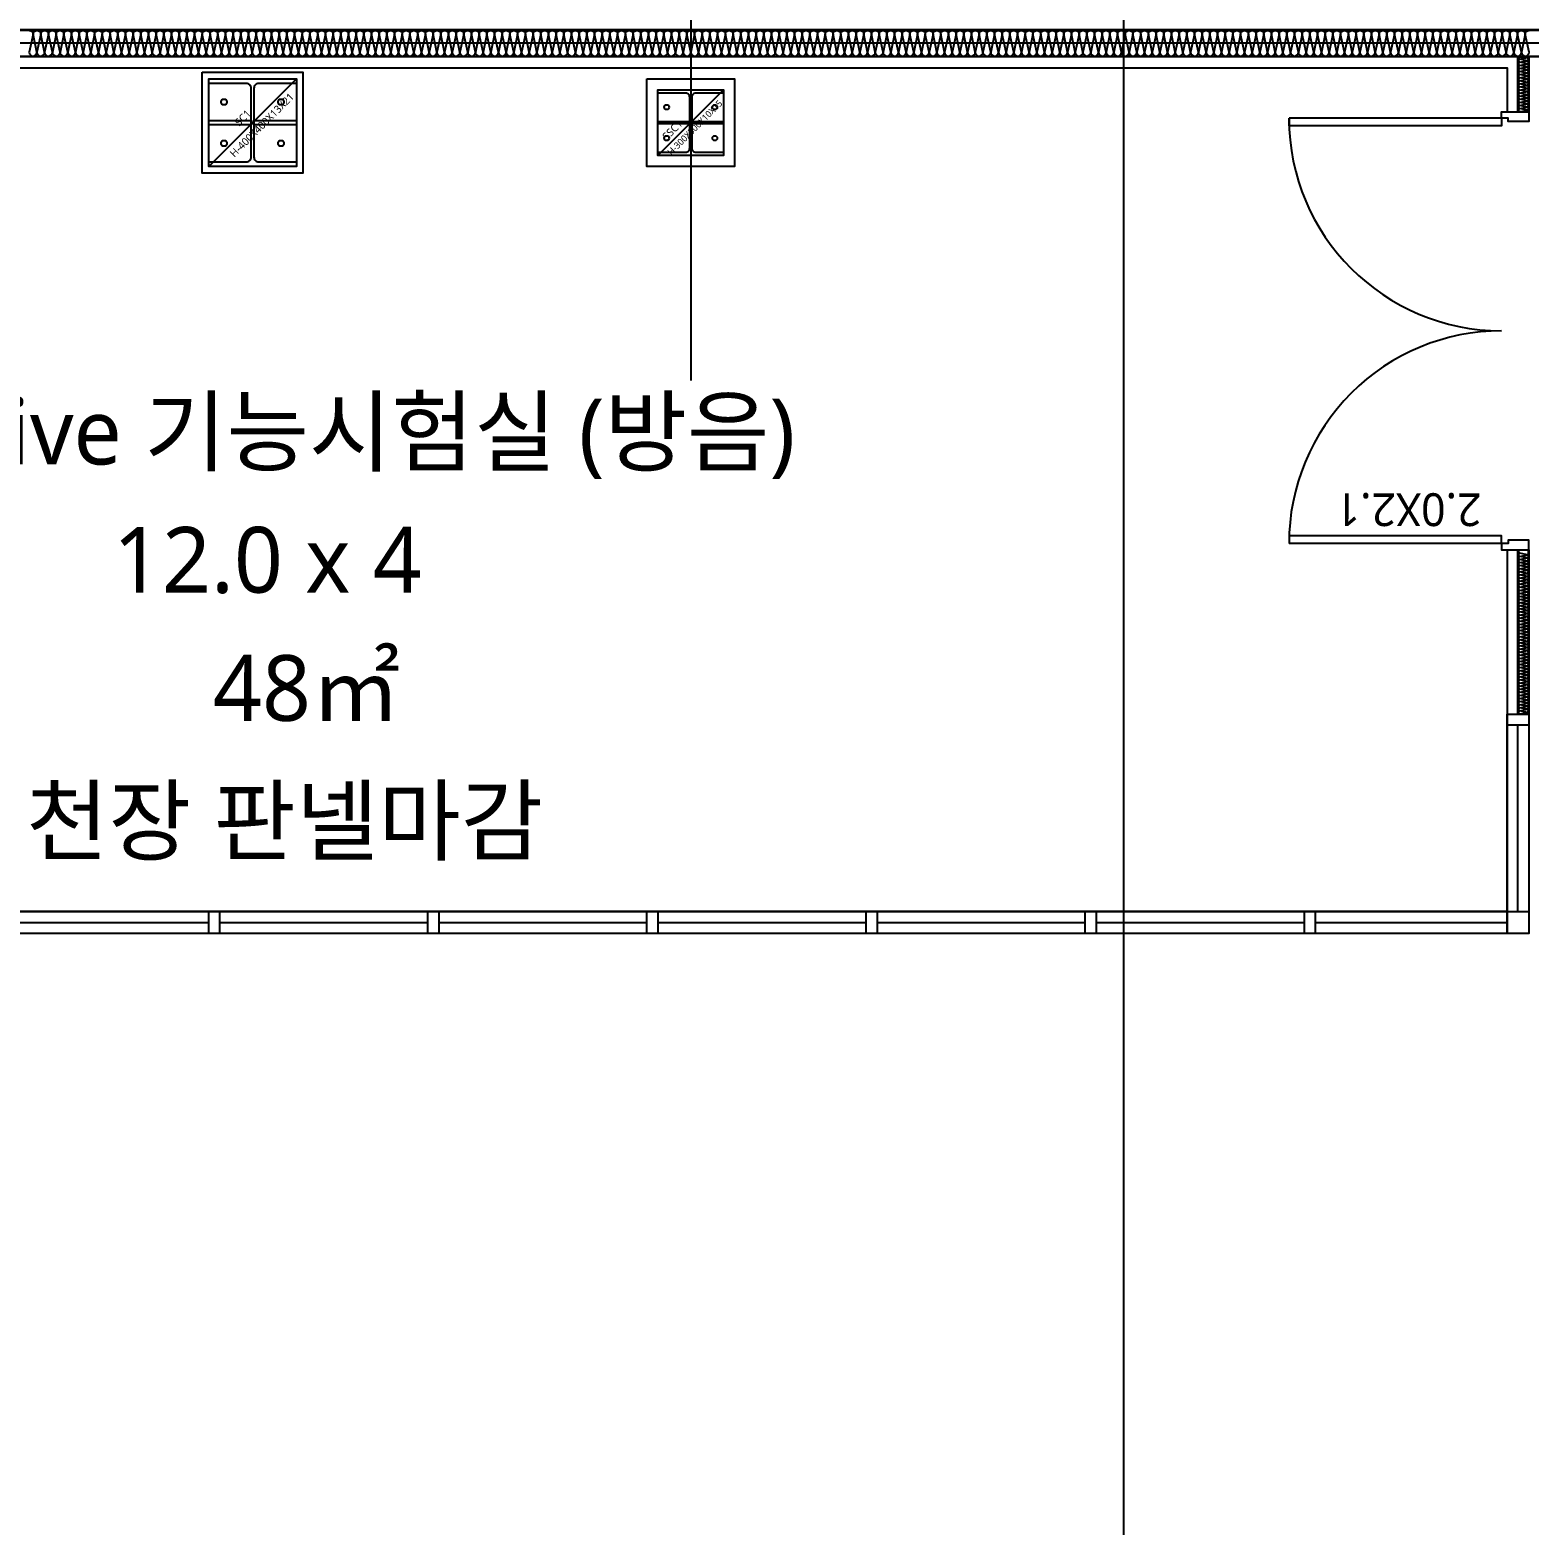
# Model space of a CAD drawing. Header units: millimetres. Extents: x 9 to 147, y 4 to 115.
# Drawn here: x 90.48 to 97.33, y 49.5 to 56.32 of the extents above; entities that cross this region are included whole.
import ezdxf
from ezdxf.enums import TextEntityAlignment as Align

# ---------------------------------------------------------------- set-up
doc = ezdxf.new("R2010")
doc.units = ezdxf.units.MM
doc.header["$LTSCALE"] = 200
doc.linetypes.add('HIDDEN2', pattern=[4.7625, 3.175, -1.5875])
doc.linetypes.add('XR-PLAN$0$CEN-GAUN', pattern=[32.2, 30, -1, 0.2, -1])
doc.layers.get('DEFPOINTS').update_dxf_attribs({"color": 137})
for name, color, linetype in [('-C-지하층', 2, 'HIDDEN2'), ('XR-PLAN$0$01석고보드', 252, 'Continuous'), ('XR-PLAN$0$09GIRDER', 252, 'Continuous'), ('XR-PLAN$0$A-wall-유리파티션', 252, 'Continuous'), ('XR-PLAN$0$CEN', 252, 'XR-PLAN$0$CEN-GAUN'), ('XR-PLAN$0$DOOR', 252, 'Continuous'), ('XR-PLAN$0$DOOR-OPEN', 252, 'Continuous'), ('XR-PLAN$0$ELE-4', 252, 'Continuous'), ('XR-PLAN$0$ELE-6', 252, 'Continuous'), ('XR-PLAN$0$HAT-INS', 252, 'Continuous'), ('XR-PLAN$0$Panel', 252, 'Continuous'), ('XR-PLAN$0$STEEL BASE', 252, 'Continuous'), ('XR-PLAN$0$WALL-GLASS', 252, 'Continuous')]:
    doc.layers.add(name, color=color, linetype=linetype)
doc.layers.add('XR-PLAN$0$TXT-1', color=137, linetype='Continuous', plot=False)
doc.styles.add('XR-PLAN$0$스타일1', font='MALGUN_0.TTF')

# ---------------------------------------------------------------- blocks, each defined once
blk = doc.blocks.new('*U110')
at = {"layer": 'XR-PLAN$0$HAT-INS'}
for points in [[(-13947.9, 0, -0.414214), (-13962.9, 15), (-13947.9, 85, 1), (-13977.9, 85), (-13962.9, 15, -0.414214), (-13977.9, 0, 0.414214)], [(-13917.9, 0, -0.414214), (-13932.9, 15), (-13917.9, 85, 1), (-13947.9, 85), (-13932.9, 15, -0.414214), (-13947.9, 0, 0.414214)], [(-13887.9, 0, -0.414214), (-13902.9, 15), (-13887.9, 85, 1), (-13917.9, 85), (-13902.9, 15, -0.414214), (-13917.9, 0, 0.414214)], [(-13857.9, 0, -0.414214), (-13872.9, 15), (-13857.9, 85, 1), (-13887.9, 85), (-13872.9, 15, -0.414214), (-13887.9, 0, 0.414214)], [(-13827.9, 0, -0.414214), (-13842.9, 15), (-13827.9, 85, 1), (-13857.9, 85), (-13842.9, 15, -0.414214), (-13857.9, 0, 0.414214)], [(-13797.9, 0, -0.414214), (-13812.9, 15), (-13797.9, 85, 1), (-13827.9, 85), (-13812.9, 15, -0.414214), (-13827.9, 0, 0.414214)], [(-13767.9, 0, -0.414214), (-13782.9, 15), (-13767.9, 85, 1), (-13797.9, 85), (-13782.9, 15, -0.414214), (-13797.9, 0, 0.414214)], [(-13737.9, 0, -0.414214), (-13752.9, 15), (-13737.9, 85, 1), (-13767.9, 85), (-13752.9, 15, -0.414214), (-13767.9, 0, 0.414214)], [(-13707.9, 0, -0.414214), (-13722.9, 15), (-13707.9, 85, 1), (-13737.9, 85), (-13722.9, 15, -0.414214), (-13737.9, 0, 0.414214)], [(-13677.9, 0, -0.414214), (-13692.9, 15), (-13677.9, 85, 1), (-13707.9, 85), (-13692.9, 15, -0.414214), (-13707.9, 0, 0.414214)], [(-13647.9, 0, -0.414214), (-13662.9, 15), (-13647.9, 85, 1), (-13677.9, 85), (-13662.9, 15, -0.414214), (-13677.9, 0, 0.414214)], [(-13617.9, 0, -0.414214), (-13632.9, 15), (-13617.9, 85, 1), (-13647.9, 85), (-13632.9, 15, -0.414214), (-13647.9, 0, 0.414214)], [(-13587.9, 0, -0.414214), (-13602.9, 15), (-13587.9, 85, 1), (-13617.9, 85), (-13602.9, 15, -0.414214), (-13617.9, 0, 0.414214)], [(-13557.9, 0, -0.414214), (-13572.9, 15), (-13557.9, 85, 1), (-13587.9, 85), (-13572.9, 15, -0.414214), (-13587.9, 0, 0.414214)], [(-13527.9, 0, -0.414214), (-13542.9, 15), (-13527.9, 85, 1), (-13557.9, 85), (-13542.9, 15, -0.414214), (-13557.9, 0, 0.414214)], [(-13497.9, 0, -0.414214), (-13512.9, 15), (-13497.9, 85, 1), (-13527.9, 85), (-13512.9, 15, -0.414214), (-13527.9, 0, 0.414214)], [(-13467.9, 0, -0.414214), (-13482.9, 15), (-13467.9, 85, 1), (-13497.9, 85), (-13482.9, 15, -0.414214), (-13497.9, 0, 0.414214)], [(-13437.9, 0, -0.414214), (-13452.9, 15), (-13437.9, 85, 1), (-13467.9, 85), (-13452.9, 15, -0.414214), (-13467.9, 0, 0.414214)], [(-13407.9, 0, -0.414214), (-13422.9, 15), (-13407.9, 85, 1), (-13437.9, 85), (-13422.9, 15, -0.414214), (-13437.9, 0, 0.414214)], [(-13377.9, 0, -0.414214), (-13392.9, 15), (-13377.9, 85, 1), (-13407.9, 85), (-13392.9, 15, -0.414214), (-13407.9, 0, 0.414214)], [(-13347.9, 0, -0.414214), (-13362.9, 15), (-13347.9, 85, 1), (-13377.9, 85), (-13362.9, 15, -0.414214), (-13377.9, 0, 0.414214)], [(-13317.9, 0, -0.414214), (-13332.9, 15), (-13317.9, 85, 1), (-13347.9, 85), (-13332.9, 15, -0.414214), (-13347.9, 0, 0.414214)], [(-13287.9, 0, -0.414214), (-13302.9, 15), (-13287.9, 85, 1), (-13317.9, 85), (-13302.9, 15, -0.414214), (-13317.9, 0, 0.414214)], [(-13257.9, 0, -0.414214), (-13272.9, 15), (-13257.9, 85, 1), (-13287.9, 85), (-13272.9, 15, -0.414214), (-13287.9, 0, 0.414214)], [(-13227.9, 0, -0.414214), (-13242.9, 15), (-13227.9, 85, 1), (-13257.9, 85), (-13242.9, 15, -0.414214), (-13257.9, 0, 0.414214)], [(-13197.9, 0, -0.414214), (-13212.9, 15), (-13197.9, 85, 1), (-13227.9, 85), (-13212.9, 15, -0.414214), (-13227.9, 0, 0.414214)], [(-13167.9, 0, -0.414214), (-13182.9, 15), (-13167.9, 85, 1), (-13197.9, 85), (-13182.9, 15, -0.414214), (-13197.9, 0, 0.414214)], [(-13137.9, 0, -0.414214), (-13152.9, 15), (-13137.9, 85, 1), (-13167.9, 85), (-13152.9, 15, -0.414214), (-13167.9, 0, 0.414214)], [(-13107.9, 0, -0.414214), (-13122.9, 15), (-13107.9, 85, 1), (-13137.9, 85), (-13122.9, 15, -0.414214), (-13137.9, 0, 0.414214)], [(-13077.9, 0, -0.414214), (-13092.9, 15), (-13077.9, 85, 1), (-13107.9, 85), (-13092.9, 15, -0.414214), (-13107.9, 0, 0.414214)], [(-13047.9, 0, -0.414214), (-13062.9, 15), (-13047.9, 85, 1), (-13077.9, 85), (-13062.9, 15, -0.414214), (-13077.9, 0, 0.414214)], [(-13017.9, 0, -0.414214), (-13032.9, 15), (-13017.9, 85, 1), (-13047.9, 85), (-13032.9, 15, -0.414214), (-13047.9, 0, 0.414214)], [(-12987.9, 0, -0.414214), (-13002.9, 15), (-12987.9, 85, 1), (-13017.9, 85), (-13002.9, 15, -0.414214), (-13017.9, 0, 0.414214)], [(-12957.9, 0, -0.414214), (-12972.9, 15), (-12957.9, 85, 1), (-12987.9, 85), (-12972.9, 15, -0.414214), (-12987.9, 0, 0.414214)], [(-12927.9, 0, -0.414214), (-12942.9, 15), (-12927.9, 85, 1), (-12957.9, 85), (-12942.9, 15, -0.414214), (-12957.9, 0, 0.414214)], [(-12897.9, 0, -0.414214), (-12912.9, 15), (-12897.9, 85, 1), (-12927.9, 85), (-12912.9, 15, -0.414214), (-12927.9, 0, 0.414214)], [(-12867.9, 0, -0.414214), (-12882.9, 15), (-12867.9, 85, 1), (-12897.9, 85), (-12882.9, 15, -0.414214), (-12897.9, 0, 0.414214)], [(-12837.9, 0, -0.414214), (-12852.9, 15), (-12837.9, 85, 1), (-12867.9, 85), (-12852.9, 15, -0.414214), (-12867.9, 0, 0.414214)], [(-12807.9, 0, -0.414214), (-12822.9, 15), (-12807.9, 85, 1), (-12837.9, 85), (-12822.9, 15, -0.414214), (-12837.9, 0, 0.414214)], [(-12777.9, 0, -0.414214), (-12792.9, 15), (-12777.9, 85, 1), (-12807.9, 85), (-12792.9, 15, -0.414214), (-12807.9, 0, 0.414214)], [(-12747.9, 0, -0.414214), (-12762.9, 15), (-12747.9, 85, 1), (-12777.9, 85), (-12762.9, 15, -0.414214), (-12777.9, 0, 0.414214)], [(-12717.9, 0, -0.414214), (-12732.9, 15), (-12717.9, 85, 1), (-12747.9, 85), (-12732.9, 15, -0.414214), (-12747.9, 0, 0.414214)], [(-12687.9, 0, -0.414214), (-12702.9, 15), (-12687.9, 85, 1), (-12717.9, 85), (-12702.9, 15, -0.414214), (-12717.9, 0, 0.414214)], [(-12657.9, 0, -0.414214), (-12672.9, 15), (-12657.9, 85, 1), (-12687.9, 85), (-12672.9, 15, -0.414214), (-12687.9, 0, 0.414214)], [(-12627.9, 0, -0.414214), (-12642.9, 15), (-12627.9, 85, 1), (-12657.9, 85), (-12642.9, 15, -0.414214), (-12657.9, 0, 0.414214)], [(-12597.9, 0, -0.414214), (-12612.9, 15), (-12597.9, 85, 1), (-12627.9, 85), (-12612.9, 15, -0.414214), (-12627.9, 0, 0.414214)], [(-12567.9, 0, -0.414214), (-12582.9, 15), (-12567.9, 85, 1), (-12597.9, 85), (-12582.9, 15, -0.414214), (-12597.9, 0, 0.414214)], [(-12537.9, 0, -0.414214), (-12552.9, 15), (-12537.9, 85, 1), (-12567.9, 85), (-12552.9, 15, -0.414214), (-12567.9, 0, 0.414214)], [(-12507.9, 0, -0.414214), (-12522.9, 15), (-12507.9, 85, 1), (-12537.9, 85), (-12522.9, 15, -0.414214), (-12537.9, 0, 0.414214)], [(-12477.9, 0, -0.414214), (-12492.9, 15), (-12477.9, 85, 1), (-12507.9, 85), (-12492.9, 15, -0.414214), (-12507.9, 0, 0.414214)], [(-12447.9, 0, -0.414214), (-12462.9, 15), (-12447.9, 85, 1), (-12477.9, 85), (-12462.9, 15, -0.414214), (-12477.9, 0, 0.414214)], [(-12417.9, 0, -0.414214), (-12432.9, 15), (-12417.9, 85, 1), (-12447.9, 85), (-12432.9, 15, -0.414214), (-12447.9, 0, 0.414214)], [(-12387.9, 0, -0.414214), (-12402.9, 15), (-12387.9, 85, 1), (-12417.9, 85), (-12402.9, 15, -0.414214), (-12417.9, 0, 0.414214)], [(-12357.9, 0, -0.414214), (-12372.9, 15), (-12357.9, 85, 1), (-12387.9, 85), (-12372.9, 15, -0.414214), (-12387.9, 0, 0.414214)], [(-12327.9, 0, -0.414214), (-12342.9, 15), (-12327.9, 85, 1), (-12357.9, 85), (-12342.9, 15, -0.414214), (-12357.9, 0, 0.414214)], [(-12297.9, 0, -0.414214), (-12312.9, 15), (-12297.9, 85, 1), (-12327.9, 85), (-12312.9, 15, -0.414214), (-12327.9, 0, 0.414214)], [(-12267.9, 0, -0.414214), (-12282.9, 15), (-12267.9, 85, 1), (-12297.9, 85), (-12282.9, 15, -0.414214), (-12297.9, 0, 0.414214)], [(-12237.9, 0, -0.414214), (-12252.9, 15), (-12237.9, 85, 1), (-12267.9, 85), (-12252.9, 15, -0.414214), (-12267.9, 0, 0.414214)], [(-12207.9, 0, -0.414214), (-12222.9, 15), (-12207.9, 85, 1), (-12237.9, 85), (-12222.9, 15, -0.414214), (-12237.9, 0, 0.414214)], [(-12177.9, 0, -0.414214), (-12192.9, 15), (-12177.9, 85, 1), (-12207.9, 85), (-12192.9, 15, -0.414214), (-12207.9, 0, 0.414214)], [(-12147.9, 0, -0.414214), (-12162.9, 15), (-12147.9, 85, 1), (-12177.9, 85), (-12162.9, 15, -0.414214), (-12177.9, 0, 0.414214)], [(-12117.9, 0, -0.414214), (-12132.9, 15), (-12117.9, 85, 1), (-12147.9, 85), (-12132.9, 15, -0.414214), (-12147.9, 0, 0.414214)], [(-12087.9, 0, -0.414214), (-12102.9, 15), (-12087.9, 85, 1), (-12117.9, 85), (-12102.9, 15, -0.414214), (-12117.9, 0, 0.414214)], [(-12057.9, 0, -0.414214), (-12072.9, 15), (-12057.9, 85, 1), (-12087.9, 85), (-12072.9, 15, -0.414214), (-12087.9, 0, 0.414214)], [(-12027.9, 0, -0.414214), (-12042.9, 15), (-12027.9, 85, 1), (-12057.9, 85), (-12042.9, 15, -0.414214), (-12057.9, 0, 0.414214)], [(-11997.9, 0, -0.414214), (-12012.9, 15), (-11997.9, 85, 1), (-12027.9, 85), (-12012.9, 15, -0.414214), (-12027.9, 0, 0.414214)], [(-11967.9, 0, -0.414214), (-11982.9, 15), (-11967.9, 85, 1), (-11997.9, 85), (-11982.9, 15, -0.414214), (-11997.9, 0, 0.414214)], [(-11937.9, 0, -0.414214), (-11952.9, 15), (-11937.9, 85, 1), (-11967.9, 85), (-11952.9, 15, -0.414214), (-11967.9, 0, 0.414214)], [(-11907.9, 0, -0.414214), (-11922.9, 15), (-11907.9, 85, 1), (-11937.9, 85), (-11922.9, 15, -0.414214), (-11937.9, 0, 0.414214)], [(-11877.9, 0, -0.414214), (-11892.9, 15), (-11877.9, 85, 1), (-11907.9, 85), (-11892.9, 15, -0.414214), (-11907.9, 0, 0.414214)], [(-11847.9, 0, -0.414214), (-11862.9, 15), (-11847.9, 85, 1), (-11877.9, 85), (-11862.9, 15, -0.414214), (-11877.9, 0, 0.414214)], [(-11817.9, 0, -0.414214), (-11832.9, 15), (-11817.9, 85, 1), (-11847.9, 85), (-11832.9, 15, -0.414214), (-11847.9, 0, 0.414214)], [(-11787.9, 0, -0.414214), (-11802.9, 15), (-11787.9, 85, 1), (-11817.9, 85), (-11802.9, 15, -0.414214), (-11817.9, 0, 0.414214)], [(-11757.9, 0, -0.414214), (-11772.9, 15), (-11757.9, 85, 1), (-11787.9, 85), (-11772.9, 15, -0.414214), (-11787.9, 0, 0.414214)], [(-11727.9, 0, -0.414214), (-11742.9, 15), (-11727.9, 85, 1), (-11757.9, 85), (-11742.9, 15, -0.414214), (-11757.9, 0, 0.414214)], [(-11697.9, 0, -0.414214), (-11712.9, 15), (-11697.9, 85, 1), (-11727.9, 85), (-11712.9, 15, -0.414214), (-11727.9, 0, 0.414214)], [(-11667.9, 0, -0.414214), (-11682.9, 15), (-11667.9, 85, 1), (-11697.9, 85), (-11682.9, 15, -0.414214), (-11697.9, 0, 0.414214)], [(-11637.9, 0, -0.414214), (-11652.9, 15), (-11637.9, 85, 1), (-11667.9, 85), (-11652.9, 15, -0.414214), (-11667.9, 0, 0.414214)], [(-11607.9, 0, -0.414214), (-11622.9, 15), (-11607.9, 85, 1), (-11637.9, 85), (-11622.9, 15, -0.414214), (-11637.9, 0, 0.414214)], [(-11577.9, 0, -0.414214), (-11592.9, 15), (-11577.9, 85, 1), (-11607.9, 85), (-11592.9, 15, -0.414214), (-11607.9, 0, 0.414214)], [(-11547.9, 0, -0.414214), (-11562.9, 15), (-11547.9, 85, 1), (-11577.9, 85), (-11562.9, 15, -0.414214), (-11577.9, 0, 0.414214)], [(-11517.9, 0, -0.414214), (-11532.9, 15), (-11517.9, 85, 1), (-11547.9, 85), (-11532.9, 15, -0.414214), (-11547.9, 0, 0.414214)], [(-11487.9, 0, -0.414214), (-11502.9, 15), (-11487.9, 85, 1), (-11517.9, 85), (-11502.9, 15, -0.414214), (-11517.9, 0, 0.414214)], [(-11457.9, 0, -0.414214), (-11472.9, 15), (-11457.9, 85, 1), (-11487.9, 85), (-11472.9, 15, -0.414214), (-11487.9, 0, 0.414214)], [(-11427.9, 0, -0.414214), (-11442.9, 15), (-11427.9, 85, 1), (-11457.9, 85), (-11442.9, 15, -0.414214), (-11457.9, 0, 0.414214)], [(-11397.9, 0, -0.414214), (-11412.9, 15), (-11397.9, 85, 1), (-11427.9, 85), (-11412.9, 15, -0.414214), (-11427.9, 0, 0.414214)], [(-11367.9, 0, -0.414214), (-11382.9, 15), (-11367.9, 85, 1), (-11397.9, 85), (-11382.9, 15, -0.414214), (-11397.9, 0, 0.414214)], [(-11337.9, 0, -0.414214), (-11352.9, 15), (-11337.9, 85, 1), (-11367.9, 85), (-11352.9, 15, -0.414214), (-11367.9, 0, 0.414214)], [(-11307.9, 0, -0.414214), (-11322.9, 15), (-11307.9, 85, 1), (-11337.9, 85), (-11322.9, 15, -0.414214), (-11337.9, 0, 0.414214)], [(-11277.9, 0, -0.414214), (-11292.9, 15), (-11277.9, 85, 1), (-11307.9, 85), (-11292.9, 15, -0.414214), (-11307.9, 0, 0.414214)], [(-11247.9, 0, -0.414214), (-11262.9, 15), (-11247.9, 85, 1), (-11277.9, 85), (-11262.9, 15, -0.414214), (-11277.9, 0, 0.414214)], [(-11217.9, 0, -0.414214), (-11232.9, 15), (-11217.9, 85, 1), (-11247.9, 85), (-11232.9, 15, -0.414214), (-11247.9, 0, 0.414214)], [(-11187.9, 0, -0.414214), (-11202.9, 15), (-11187.9, 85, 1), (-11217.9, 85), (-11202.9, 15, -0.414214), (-11217.9, 0, 0.414214)], [(-11157.9, 0, -0.414214), (-11172.9, 15), (-11157.9, 85, 1), (-11187.9, 85), (-11172.9, 15, -0.414214), (-11187.9, 0, 0.414214)], [(-11127.9, 0, -0.414214), (-11142.9, 15), (-11127.9, 85, 1), (-11157.9, 85), (-11142.9, 15, -0.414214), (-11157.9, 0, 0.414214)], [(-11097.9, 0, -0.414214), (-11112.9, 15), (-11097.9, 85, 1), (-11127.9, 85), (-11112.9, 15, -0.414214), (-11127.9, 0, 0.414214)], [(-11067.9, 0, -0.414214), (-11082.9, 15), (-11067.9, 85, 1), (-11097.9, 85), (-11082.9, 15, -0.414214), (-11097.9, 0, 0.414214)], [(-11037.9, 0, -0.414214), (-11052.9, 15), (-11037.9, 85, 1), (-11067.9, 85), (-11052.9, 15, -0.414214), (-11067.9, 0, 0.414214)], [(-11007.9, 0, -0.414214), (-11022.9, 15), (-11007.9, 85, 1), (-11037.9, 85), (-11022.9, 15, -0.414214), (-11037.9, 0, 0.414214)], [(-10977.9, 0, -0.414214), (-10992.9, 15), (-10977.9, 85, 1), (-11007.9, 85), (-10992.9, 15, -0.414214), (-11007.9, 0, 0.414214)], [(-10947.9, 0, -0.414214), (-10962.9, 15), (-10947.9, 85, 1), (-10977.9, 85), (-10962.9, 15, -0.414214), (-10977.9, 0, 0.414214)], [(-10917.9, 0, -0.414214), (-10932.9, 15), (-10917.9, 85, 1), (-10947.9, 85), (-10932.9, 15, -0.414214), (-10947.9, 0, 0.414214)], [(-10887.9, 0, -0.414214), (-10902.9, 15), (-10887.9, 85, 1), (-10917.9, 85), (-10902.9, 15, -0.414214), (-10917.9, 0, 0.414214)], [(-10857.9, 0, -0.414214), (-10872.9, 15), (-10857.9, 85, 1), (-10887.9, 85), (-10872.9, 15, -0.414214), (-10887.9, 0, 0.414214)], [(-10827.9, 0, -0.414214), (-10842.9, 15), (-10827.9, 85, 1), (-10857.9, 85), (-10842.9, 15, -0.414214), (-10857.9, 0, 0.414214)], [(-10797.9, 0, -0.414214), (-10812.9, 15), (-10797.9, 85, 1), (-10827.9, 85), (-10812.9, 15, -0.414214), (-10827.9, 0, 0.414214)], [(-10767.9, 0, -0.414214), (-10782.9, 15), (-10767.9, 85, 1), (-10797.9, 85), (-10782.9, 15, -0.414214), (-10797.9, 0, 0.414214)], [(-10737.9, 0, -0.414214), (-10752.9, 15), (-10737.9, 85, 1), (-10767.9, 85), (-10752.9, 15, -0.414214), (-10767.9, 0, 0.414214)], [(-10707.9, 0, -0.414214), (-10722.9, 15), (-10707.9, 85, 1), (-10737.9, 85), (-10722.9, 15, -0.414214), (-10737.9, 0, 0.414214)], [(-10677.9, 0, -0.414214), (-10692.9, 15), (-10677.9, 85, 1), (-10707.9, 85), (-10692.9, 15, -0.414214), (-10707.9, 0, 0.414214)], [(-10647.9, 0, -0.414214), (-10662.9, 15), (-10647.9, 85, 1), (-10677.9, 85), (-10662.9, 15, -0.414214), (-10677.9, 0, 0.414214)], [(-10617.9, 0, -0.414214), (-10632.9, 15), (-10617.9, 85, 1), (-10647.9, 85), (-10632.9, 15, -0.414214), (-10647.9, 0, 0.414214)], [(-10587.9, 0, -0.414214), (-10602.9, 15), (-10587.9, 85, 1), (-10617.9, 85), (-10602.9, 15, -0.414214), (-10617.9, 0, 0.414214)], [(-10557.9, 0, -0.414214), (-10572.9, 15), (-10557.9, 85, 1), (-10587.9, 85), (-10572.9, 15, -0.414214), (-10587.9, 0, 0.414214)], [(-10527.9, 0, -0.414214), (-10542.9, 15), (-10527.9, 85, 1), (-10557.9, 85), (-10542.9, 15, -0.414214), (-10557.9, 0, 0.414214)], [(-10497.9, 0, -0.414214), (-10512.9, 15), (-10497.9, 85, 1), (-10527.9, 85), (-10512.9, 15, -0.414214), (-10527.9, 0, 0.414214)], [(-10467.9, 0, -0.414214), (-10482.9, 15), (-10467.9, 85, 1), (-10497.9, 85), (-10482.9, 15, -0.414214), (-10497.9, 0, 0.414214)], [(-10437.9, 0, -0.414214), (-10452.9, 15), (-10437.9, 85, 1), (-10467.9, 85), (-10452.9, 15, -0.414214), (-10467.9, 0, 0.414214)], [(-10407.9, 0, -0.414214), (-10422.9, 15), (-10407.9, 85, 1), (-10437.9, 85), (-10422.9, 15, -0.414214), (-10437.9, 0, 0.414214)], [(-10377.9, 0, -0.414214), (-10392.9, 15), (-10377.9, 85, 1), (-10407.9, 85), (-10392.9, 15, -0.414214), (-10407.9, 0, 0.414214)], [(-10347.9, 0, -0.414214), (-10362.9, 15), (-10347.9, 85, 1), (-10377.9, 85), (-10362.9, 15, -0.414214), (-10377.9, 0, 0.414214)], [(-10317.9, 0, -0.414214), (-10332.9, 15), (-10317.9, 85, 1), (-10347.9, 85), (-10332.9, 15, -0.414214), (-10347.9, 0, 0.414214)], [(-10287.9, 0, -0.414214), (-10302.9, 15), (-10287.9, 85, 1), (-10317.9, 85), (-10302.9, 15, -0.414214), (-10317.9, 0, 0.414214)], [(-10257.9, 0, -0.414214), (-10272.9, 15), (-10257.9, 85, 1), (-10287.9, 85), (-10272.9, 15, -0.414214), (-10287.9, 0, 0.414214)], [(-10227.9, 0, -0.414214), (-10242.9, 15), (-10227.9, 85, 1), (-10257.9, 85), (-10242.9, 15, -0.414214), (-10257.9, 0, 0.414214)], [(-10197.9, 0, -0.414214), (-10212.9, 15), (-10197.9, 85, 1), (-10227.9, 85), (-10212.9, 15, -0.414214), (-10227.9, 0, 0.414214)], [(-10167.9, 0, -0.414214), (-10182.9, 15), (-10167.9, 85, 1), (-10197.9, 85), (-10182.9, 15, -0.414214), (-10197.9, 0, 0.414214)], [(-10137.9, 0, -0.414214), (-10152.9, 15), (-10137.9, 85, 1), (-10167.9, 85), (-10152.9, 15, -0.414214), (-10167.9, 0, 0.414214)], [(-10107.9, 0, -0.414214), (-10122.9, 15), (-10107.9, 85, 1), (-10137.9, 85), (-10122.9, 15, -0.414214), (-10137.9, 0, 0.414214)], [(-10077.9, 0, -0.414214), (-10092.9, 15), (-10077.9, 85, 1), (-10107.9, 85), (-10092.9, 15, -0.414214), (-10107.9, 0, 0.414214)], [(-10047.9, 0, -0.414214), (-10062.9, 15), (-10047.9, 85, 1), (-10077.9, 85), (-10062.9, 15, -0.414214), (-10077.9, 0, 0.414214)], [(-10017.9, 0, -0.414214), (-10032.9, 15), (-10017.9, 85, 1), (-10047.9, 85), (-10032.9, 15, -0.414214), (-10047.9, 0, 0.414214)], [(-9987.9, 0, -0.414214), (-10002.9, 15), (-9987.9, 85, 1), (-10017.9, 85), (-10002.9, 15, -0.414214), (-10017.9, 0, 0.414214)], [(-9957.9, 0, -0.414214), (-9972.9, 15), (-9957.9, 85, 1), (-9987.9, 85), (-9972.9, 15, -0.414214), (-9987.9, 0, 0.414214)], [(-9927.9, 0, -0.414214), (-9942.9, 15), (-9927.9, 85, 1), (-9957.9, 85), (-9942.9, 15, -0.414214), (-9957.9, 0, 0.414214)], [(-9897.9, 0, -0.414214), (-9912.9, 15), (-9897.9, 85, 1), (-9927.9, 85), (-9912.9, 15, -0.414214), (-9927.9, 0, 0.414214)], [(-9867.9, 0, -0.414214), (-9882.9, 15), (-9867.9, 85, 1), (-9897.9, 85), (-9882.9, 15, -0.414214), (-9897.9, 0, 0.414214)], [(-9837.9, 0, -0.414214), (-9852.9, 15), (-9837.9, 85, 1), (-9867.9, 85), (-9852.9, 15, -0.414214), (-9867.9, 0, 0.414214)], [(-9807.9, 0, -0.414214), (-9822.9, 15), (-9807.9, 85, 1), (-9837.9, 85), (-9822.9, 15, -0.414214), (-9837.9, 0, 0.414214)], [(-9777.9, 0, -0.414214), (-9792.9, 15), (-9777.9, 85, 1), (-9807.9, 85), (-9792.9, 15, -0.414214), (-9807.9, 0, 0.414214)], [(-9747.9, 0, -0.414214), (-9762.9, 15), (-9747.9, 85, 1), (-9777.9, 85), (-9762.9, 15, -0.414214), (-9777.9, 0, 0.414214)], [(-9717.9, 0, -0.414214), (-9732.9, 15), (-9717.9, 85, 1), (-9747.9, 85), (-9732.9, 15, -0.414214), (-9747.9, 0, 0.414214)], [(-9687.9, 0, -0.414214), (-9702.9, 15), (-9687.9, 85, 1), (-9717.9, 85), (-9702.9, 15, -0.414214), (-9717.9, 0, 0.414214)], [(-9657.9, 0, -0.414214), (-9672.9, 15), (-9657.9, 85, 1), (-9687.9, 85), (-9672.9, 15, -0.414214), (-9687.9, 0, 0.414214)], [(-9627.9, 0, -0.414214), (-9642.9, 15), (-9627.9, 85, 1), (-9657.9, 85), (-9642.9, 15, -0.414214), (-9657.9, 0, 0.414214)], [(-9597.9, 0, -0.414214), (-9612.9, 15), (-9597.9, 85, 1), (-9627.9, 85), (-9612.9, 15, -0.414214), (-9627.9, 0, 0.414214)], [(-9567.9, 0, -0.414214), (-9582.9, 15), (-9567.9, 85, 1), (-9597.9, 85), (-9582.9, 15, -0.414214), (-9597.9, 0, 0.414214)], [(-9537.9, 0, -0.414214), (-9552.9, 15), (-9537.9, 85, 1), (-9567.9, 85), (-9552.9, 15, -0.414214), (-9567.9, 0, 0.414214)], [(-9507.9, 0, -0.414214), (-9522.9, 15), (-9507.9, 85, 1), (-9537.9, 85), (-9522.9, 15, -0.414214), (-9537.9, 0, 0.414214)], [(-9477.9, 0, -0.414214), (-9492.9, 15), (-9477.9, 85, 1), (-9507.9, 85), (-9492.9, 15, -0.414214), (-9507.9, 0, 0.414214)], [(-9447.9, 0, -0.414214), (-9462.9, 15), (-9447.9, 85, 1), (-9477.9, 85), (-9462.9, 15, -0.414214), (-9477.9, 0, 0.414214)], [(-9417.9, 0, -0.414214), (-9432.9, 15), (-9417.9, 85, 1), (-9447.9, 85), (-9432.9, 15, -0.414214), (-9447.9, 0, 0.414214)], [(-9387.9, 0, -0.414214), (-9402.9, 15), (-9387.9, 85, 1), (-9417.9, 85), (-9402.9, 15, -0.414214), (-9417.9, 0, 0.414214)], [(-9357.9, 0, -0.414214), (-9372.9, 15), (-9357.9, 85, 1), (-9387.9, 85), (-9372.9, 15, -0.414214), (-9387.9, 0, 0.414214)], [(-9327.9, 0, -0.414214), (-9342.9, 15), (-9327.9, 85, 1), (-9357.9, 85), (-9342.9, 15, -0.414214), (-9357.9, 0, 0.414214)], [(-9297.9, 0, -0.414214), (-9312.9, 15), (-9297.9, 85, 1), (-9327.9, 85), (-9312.9, 15, -0.414214), (-9327.9, 0, 0.414214)], [(-9267.9, 0, -0.414214), (-9282.9, 15), (-9267.9, 85, 1), (-9297.9, 85), (-9282.9, 15, -0.414214), (-9297.9, 0, 0.414214)], [(-9237.9, 0, -0.414214), (-9252.9, 15), (-9237.9, 85, 1), (-9267.9, 85), (-9252.9, 15, -0.414214), (-9267.9, 0, 0.414214)], [(-9207.9, 0, -0.414214), (-9222.9, 15), (-9207.9, 85, 1), (-9237.9, 85), (-9222.9, 15, -0.414214), (-9237.9, 0, 0.414214)], [(-9177.9, 0, -0.414214), (-9192.9, 15), (-9177.9, 85, 1), (-9207.9, 85), (-9192.9, 15, -0.414214), (-9207.9, 0, 0.414214)], [(-9147.9, 0, -0.414214), (-9162.9, 15), (-9147.9, 85, 1), (-9177.9, 85), (-9162.9, 15, -0.414214), (-9177.9, 0, 0.414214)], [(-9117.9, 0, -0.414214), (-9132.9, 15), (-9117.9, 85, 1), (-9147.9, 85), (-9132.9, 15, -0.414214), (-9147.9, 0, 0.414214)], [(-9087.9, 0, -0.414214), (-9102.9, 15), (-9087.9, 85, 1), (-9117.9, 85), (-9102.9, 15, -0.414214), (-9117.9, 0, 0.414214)], [(-9057.9, 0, -0.414214), (-9072.9, 15), (-9057.9, 85, 1), (-9087.9, 85), (-9072.9, 15, -0.414214), (-9087.9, 0, 0.414214)], [(-9027.9, 0, -0.414214), (-9042.9, 15), (-9027.9, 85, 1), (-9057.9, 85), (-9042.9, 15, -0.414214), (-9057.9, 0, 0.414214)], [(-8997.9, 0, -0.414214), (-9012.9, 15), (-8997.9, 85, 1), (-9027.9, 85), (-9012.9, 15, -0.414214), (-9027.9, 0, 0.414214)], [(-8967.9, 0, -0.414214), (-8982.9, 15), (-8967.9, 85, 1), (-8997.9, 85), (-8982.9, 15, -0.414214), (-8997.9, 0, 0.414214)], [(-8937.9, 0, -0.414214), (-8952.9, 15), (-8937.9, 85, 1), (-8967.9, 85), (-8952.9, 15, -0.414214), (-8967.9, 0, 0.414214)], [(-8907.9, 0, -0.414214), (-8922.9, 15), (-8907.9, 85, 1), (-8937.9, 85), (-8922.9, 15, -0.414214), (-8937.9, 0, 0.414214)], [(-8877.9, 0, -0.414214), (-8892.9, 15), (-8877.9, 85, 1), (-8907.9, 85), (-8892.9, 15, -0.414214), (-8907.9, 0, 0.414214)], [(-8847.9, 0, -0.414214), (-8862.9, 15), (-8847.9, 85, 1), (-8877.9, 85), (-8862.9, 15, -0.414214), (-8877.9, 0, 0.414214)], [(-8817.9, 0, -0.414214), (-8832.9, 15), (-8817.9, 85, 1), (-8847.9, 85), (-8832.9, 15, -0.414214), (-8847.9, 0, 0.414214)], [(-8787.9, 0, -0.414214), (-8802.9, 15), (-8787.9, 85, 1), (-8817.9, 85), (-8802.9, 15, -0.414214), (-8817.9, 0, 0.414214)], [(-8757.9, 0, -0.414214), (-8772.9, 15), (-8757.9, 85, 1), (-8787.9, 85), (-8772.9, 15, -0.414214), (-8787.9, 0, 0.414214)], [(-8727.9, 0, -0.414214), (-8742.9, 15), (-8727.9, 85, 1), (-8757.9, 85), (-8742.9, 15, -0.414214), (-8757.9, 0, 0.414214)], [(-8697.9, 0, -0.414214), (-8712.9, 15), (-8697.9, 85, 1), (-8727.9, 85), (-8712.9, 15, -0.414214), (-8727.9, 0, 0.414214)], [(-8667.9, 0, -0.414214), (-8682.9, 15), (-8667.9, 85, 1), (-8697.9, 85), (-8682.9, 15, -0.414214), (-8697.9, 0, 0.414214)], [(-8637.9, 0, -0.414214), (-8652.9, 15), (-8637.9, 85, 1), (-8667.9, 85), (-8652.9, 15, -0.414214), (-8667.9, 0, 0.414214)], [(-8607.9, 0, -0.414214), (-8622.9, 15), (-8607.9, 85, 1), (-8637.9, 85), (-8622.9, 15, -0.414214), (-8637.9, 0, 0.414214)], [(-8577.9, 0, -0.414214), (-8592.9, 15), (-8577.9, 85, 1), (-8607.9, 85), (-8592.9, 15, -0.414214), (-8607.9, 0, 0.414214)], [(-8547.9, 0, -0.414214), (-8562.9, 15), (-8547.9, 85, 1), (-8577.9, 85), (-8562.9, 15, -0.414214), (-8577.9, 0, 0.414214)], [(-8517.9, 0, -0.414214), (-8532.9, 15), (-8517.9, 85, 1), (-8547.9, 85), (-8532.9, 15, -0.414214), (-8547.9, 0, 0.414214)], [(-8487.9, 0, -0.414214), (-8502.9, 15), (-8487.9, 85, 1), (-8517.9, 85), (-8502.9, 15, -0.414214), (-8517.9, 0, 0.414214)], [(-8457.9, 0, -0.414214), (-8472.9, 15), (-8457.9, 85, 1), (-8487.9, 85), (-8472.9, 15, -0.414214), (-8487.9, 0, 0.414214)], [(-8427.9, 0, -0.414214), (-8442.9, 15), (-8427.9, 85, 1), (-8457.9, 85), (-8442.9, 15, -0.414214), (-8457.9, 0, 0.414214)], [(-8397.9, 0, -0.414214), (-8412.9, 15), (-8397.9, 85, 1), (-8427.9, 85), (-8412.9, 15, -0.414214), (-8427.9, 0, 0.414214)], [(-8367.9, 0, -0.414214), (-8382.9, 15), (-8367.9, 85, 1), (-8397.9, 85), (-8382.9, 15, -0.414214), (-8397.9, 0, 0.414214)], [(-8337.9, 0, -0.414214), (-8352.9, 15), (-8337.9, 85, 1), (-8367.9, 85), (-8352.9, 15, -0.414214), (-8367.9, 0, 0.414214)], [(-8307.9, 0, -0.414214), (-8322.9, 15), (-8307.9, 85, 1), (-8337.9, 85), (-8322.9, 15, -0.414214), (-8337.9, 0, 0.414214)], [(-8277.9, 0, -0.414214), (-8292.9, 15), (-8277.9, 85, 1), (-8307.9, 85), (-8292.9, 15, -0.414214), (-8307.9, 0, 0.414214)], [(-8247.9, 0, -0.414214), (-8262.9, 15), (-8247.9, 85, 1), (-8277.9, 85), (-8262.9, 15, -0.414214), (-8277.9, 0, 0.414214)], [(-8217.9, 0, -0.414214), (-8232.9, 15), (-8217.9, 85, 1), (-8247.9, 85), (-8232.9, 15, -0.414214), (-8247.9, 0, 0.414214)], [(-8187.9, 0, -0.414214), (-8202.9, 15), (-8187.9, 85, 1), (-8217.9, 85), (-8202.9, 15, -0.414214), (-8217.9, 0, 0.414214)], [(-8157.9, 0, -0.414214), (-8172.9, 15), (-8157.9, 85, 1), (-8187.9, 85), (-8172.9, 15, -0.414214), (-8187.9, 0, 0.414214)], [(-8127.9, 0, -0.414214), (-8142.9, 15), (-8127.9, 85, 1), (-8157.9, 85), (-8142.9, 15, -0.414214), (-8157.9, 0, 0.414214)]]:
    blk.add_lwpolyline(points, format="xyb", dxfattribs=at)
blk = doc.blocks.new('*U132')
at = {"layer": 'XR-PLAN$0$HAT-INS'}
for points in [[(-15394, 0, -0.414214), (-15409, 15), (-15394, 85, 1), (-15424, 85), (-15409, 15, -0.414214), (-15424, 0, 0.414214)], [(-15364, 0, -0.414214), (-15379, 15), (-15364, 85, 1), (-15394, 85), (-15379, 15, -0.414214), (-15394, 0, 0.414214)], [(-15334, 0, -0.414214), (-15349, 15), (-15334, 85, 1), (-15364, 85), (-15349, 15, -0.414214), (-15364, 0, 0.414214)], [(-15304, 0, -0.414214), (-15319, 15), (-15304, 85, 1), (-15334, 85), (-15319, 15, -0.414214), (-15334, 0, 0.414214)], [(-15274, 0, -0.414214), (-15289, 15), (-15274, 85, 1), (-15304, 85), (-15289, 15, -0.414214), (-15304, 0, 0.414214)], [(-15244, 0, -0.414214), (-15259, 15), (-15244, 85, 1), (-15274, 85), (-15259, 15, -0.414214), (-15274, 0, 0.414214)], [(-15214, 0, -0.414214), (-15229, 15), (-15214, 85, 1), (-15244, 85), (-15229, 15, -0.414214), (-15244, 0, 0.414214)], [(-15184, 0, -0.414214), (-15199, 15), (-15184, 85, 1), (-15214, 85), (-15199, 15, -0.414214), (-15214, 0, 0.414214)], [(-15154, 0, -0.414214), (-15169, 15), (-15154, 85, 1), (-15184, 85), (-15169, 15, -0.414214), (-15184, 0, 0.414214)], [(-15124, 0, -0.414214), (-15139, 15), (-15124, 85, 1), (-15154, 85), (-15139, 15, -0.414214), (-15154, 0, 0.414214)], [(-15094, 0, -0.414214), (-15109, 15), (-15094, 85, 1), (-15124, 85), (-15109, 15, -0.414214), (-15124, 0, 0.414214)], [(-15064, 0, -0.414214), (-15079, 15), (-15064, 85, 1), (-15094, 85), (-15079, 15, -0.414214), (-15094, 0, 0.414214)], [(-15034, 0, -0.414214), (-15049, 15), (-15034, 85, 1), (-15064, 85), (-15049, 15, -0.414214), (-15064, 0, 0.414214)], [(-15004, 0, -0.414214), (-15019, 15), (-15004, 85, 1), (-15034, 85), (-15019, 15, -0.414214), (-15034, 0, 0.414214)], [(-14974, 0, -0.414214), (-14989, 15), (-14974, 85, 1), (-15004, 85), (-14989, 15, -0.414214), (-15004, 0, 0.414214)], [(-14944, 0, -0.414214), (-14959, 15), (-14944, 85, 1), (-14974, 85), (-14959, 15, -0.414214), (-14974, 0, 0.414214)], [(-14914, 0, -0.414214), (-14929, 15), (-14914, 85, 1), (-14944, 85), (-14929, 15, -0.414214), (-14944, 0, 0.414214)], [(-14884, 0, -0.414214), (-14899, 15), (-14884, 85, 1), (-14914, 85), (-14899, 15, -0.414214), (-14914, 0, 0.414214)], [(-14854, 0, -0.414214), (-14869, 15), (-14854, 85, 1), (-14884, 85), (-14869, 15, -0.414214), (-14884, 0, 0.414214)], [(-14824, 0, -0.414214), (-14839, 15), (-14824, 85, 1), (-14854, 85), (-14839, 15, -0.414214), (-14854, 0, 0.414214)], [(-14794, 0, -0.414214), (-14809, 15), (-14794, 85, 1), (-14824, 85), (-14809, 15, -0.414214), (-14824, 0, 0.414214)], [(-14764, 0, -0.414214), (-14779, 15), (-14764, 85, 1), (-14794, 85), (-14779, 15, -0.414214), (-14794, 0, 0.414214)], [(-14734, 0, -0.414214), (-14749, 15), (-14734, 85, 1), (-14764, 85), (-14749, 15, -0.414214), (-14764, 0, 0.414214)], [(-14704, 0, -0.414214), (-14719, 15), (-14704, 85, 1), (-14734, 85), (-14719, 15, -0.414214), (-14734, 0, 0.414214)], [(-14674, 0, -0.414214), (-14689, 15), (-14674, 85, 1), (-14704, 85), (-14689, 15, -0.414214), (-14704, 0, 0.414214)], [(-14644, 0, -0.414214), (-14659, 15), (-14644, 85, 1), (-14674, 85), (-14659, 15, -0.414214), (-14674, 0, 0.414214)], [(-14614, 0, -0.414214), (-14629, 15), (-14614, 85, 1), (-14644, 85), (-14629, 15, -0.414214), (-14644, 0, 0.414214)], [(-14584, 0, -0.414214), (-14599, 15), (-14584, 85, 1), (-14614, 85), (-14599, 15, -0.414214), (-14614, 0, 0.414214)], [(-14554, 0, -0.414214), (-14569, 15), (-14554, 85, 1), (-14584, 85), (-14569, 15, -0.414214), (-14584, 0, 0.414214)], [(-14524, 0, -0.414214), (-14539, 15), (-14524, 85, 1), (-14554, 85), (-14539, 15, -0.414214), (-14554, 0, 0.414214)], [(-14494, 0, -0.414214), (-14509, 15), (-14494, 85, 1), (-14524, 85), (-14509, 15, -0.414214), (-14524, 0, 0.414214)], [(-14464, 0, -0.414214), (-14479, 15), (-14464, 85, 1), (-14494, 85), (-14479, 15, -0.414214), (-14494, 0, 0.414214)], [(-14434, 0, -0.414214), (-14449, 15), (-14434, 85, 1), (-14464, 85), (-14449, 15, -0.414214), (-14464, 0, 0.414214)], [(-14404, 0, -0.414214), (-14419, 15), (-14404, 85, 1), (-14434, 85), (-14419, 15, -0.414214), (-14434, 0, 0.414214)], [(-14374, 0, -0.414214), (-14389, 15), (-14374, 85, 1), (-14404, 85), (-14389, 15, -0.414214), (-14404, 0, 0.414214)], [(-14344, 0, -0.414214), (-14359, 15), (-14344, 85, 1), (-14374, 85), (-14359, 15, -0.414214), (-14374, 0, 0.414214)], [(-14314, 0, -0.414214), (-14329, 15), (-14314, 85, 1), (-14344, 85), (-14329, 15, -0.414214), (-14344, 0, 0.414214)], [(-14284, 0, -0.414214), (-14299, 15), (-14284, 85, 1), (-14314, 85), (-14299, 15, -0.414214), (-14314, 0, 0.414214)], [(-14254, 0, -0.414214), (-14269, 15), (-14254, 85, 1), (-14284, 85), (-14269, 15, -0.414214), (-14284, 0, 0.414214)], [(-14224, 0, -0.414214), (-14239, 15), (-14224, 85, 1), (-14254, 85), (-14239, 15, -0.414214), (-14254, 0, 0.414214)], [(-14194, 0, -0.414214), (-14209, 15), (-14194, 85, 1), (-14224, 85), (-14209, 15, -0.414214), (-14224, 0, 0.414214)], [(-14164, 0, -0.414214), (-14179, 15), (-14164, 85, 1), (-14194, 85), (-14179, 15, -0.414214), (-14194, 0, 0.414214)], [(-14134, 0, -0.414214), (-14149, 15), (-14134, 85, 1), (-14164, 85), (-14149, 15, -0.414214), (-14164, 0, 0.414214)], [(-14104, 0, -0.414214), (-14119, 15), (-14104, 85, 1), (-14134, 85), (-14119, 15, -0.414214), (-14134, 0, 0.414214)], [(-14074, 0, -0.414214), (-14089, 15), (-14074, 85, 1), (-14104, 85), (-14089, 15, -0.414214), (-14104, 0, 0.414214)], [(-14044, 0, -0.414214), (-14059, 15), (-14044, 85, 1), (-14074, 85), (-14059, 15, -0.414214), (-14074, 0, 0.414214)], [(-14014, 0, -0.414214), (-14029, 15), (-14014, 85, 1), (-14044, 85), (-14029, 15, -0.414214), (-14044, 0, 0.414214)], [(-13984, 0, -0.414214), (-13999, 15), (-13984, 85, 1), (-14014, 85), (-13999, 15, -0.414214), (-14014, 0, 0.414214)], [(-13954, 0, -0.414214), (-13969, 15), (-13954, 85, 1), (-13984, 85), (-13969, 15, -0.414214), (-13984, 0, 0.414214)], [(-13924, 0, -0.414214), (-13939, 15), (-13924, 85, 1), (-13954, 85), (-13939, 15, -0.414214), (-13954, 0, 0.414214)], [(-13894, 0, -0.414214), (-13909, 15), (-13894, 85, 1), (-13924, 85), (-13909, 15, -0.414214), (-13924, 0, 0.414214)], [(-13864, 0, -0.414214), (-13879, 15), (-13864, 85, 1), (-13894, 85), (-13879, 15, -0.414214), (-13894, 0, 0.414214)]]:
    blk.add_lwpolyline(points, format="xyb", dxfattribs=at)
blk = doc.blocks.new('*U133')
at = {"layer": 'XR-PLAN$0$HAT-INS'}
for points in [[(-14360, 0, -0.414214), (-14375, 15), (-14360, 85, 1), (-14390, 85), (-14375, 15, -0.414214), (-14390, 0, 0.414214)], [(-14330, 0, -0.414214), (-14345, 15), (-14330, 85, 1), (-14360, 85), (-14345, 15, -0.414214), (-14360, 0, 0.414214)], [(-14300, 0, -0.414214), (-14315, 15), (-14300, 85, 1), (-14330, 85), (-14315, 15, -0.414214), (-14330, 0, 0.414214)], [(-14270, 0, -0.414214), (-14285, 15), (-14270, 85, 1), (-14300, 85), (-14285, 15, -0.414214), (-14300, 0, 0.414214)], [(-14240, 0, -0.414214), (-14255, 15), (-14240, 85, 1), (-14270, 85), (-14255, 15, -0.414214), (-14270, 0, 0.414214)], [(-14210, 0, -0.414214), (-14225, 15), (-14210, 85, 1), (-14240, 85), (-14225, 15, -0.414214), (-14240, 0, 0.414214)], [(-14180, 0, -0.414214), (-14195, 15), (-14180, 85, 1), (-14210, 85), (-14195, 15, -0.414214), (-14210, 0, 0.414214)], [(-14150, 0, -0.414214), (-14165, 15), (-14150, 85, 1), (-14180, 85), (-14165, 15, -0.414214), (-14180, 0, 0.414214)], [(-14120, 0, -0.414214), (-14135, 15), (-14120, 85, 1), (-14150, 85), (-14135, 15, -0.414214), (-14150, 0, 0.414214)], [(-14090, 0, -0.414214), (-14105, 15), (-14090, 85, 1), (-14120, 85), (-14105, 15, -0.414214), (-14120, 0, 0.414214)], [(-14060, 0, -0.414214), (-14075, 15), (-14060, 85, 1), (-14090, 85), (-14075, 15, -0.414214), (-14090, 0, 0.414214)], [(-14030, 0, -0.414214), (-14045, 15), (-14030, 85, 1), (-14060, 85), (-14045, 15, -0.414214), (-14060, 0, 0.414214)], [(-14000, 0, -0.414214), (-14015, 15), (-14000, 85, 1), (-14030, 85), (-14015, 15, -0.414214), (-14030, 0, 0.414214)], [(-13970, 0, -0.414214), (-13985, 15), (-13970, 85, 1), (-14000, 85), (-13985, 15, -0.414214), (-14000, 0, 0.414214)], [(-13940, 0, -0.414214), (-13955, 15), (-13940, 85, 1), (-13970, 85), (-13955, 15, -0.414214), (-13970, 0, 0.414214)], [(-13910, 0, -0.414214), (-13925, 15), (-13910, 85, 1), (-13940, 85), (-13925, 15, -0.414214), (-13940, 0, 0.414214)], [(-13880, 0, -0.414214), (-13895, 15), (-13880, 85, 1), (-13910, 85), (-13895, 15, -0.414214), (-13910, 0, 0.414214)], [(-13850, 0, -0.414214), (-13865, 15), (-13850, 85, 1), (-13880, 85), (-13865, 15, -0.414214), (-13880, 0, 0.414214)]]:
    blk.add_lwpolyline(points, format="xyb", dxfattribs=at)
blk = doc.blocks.new('XR-PLAN$0$D-2.0X2.1')
at = {"layer": 'XR-PLAN$0$DOOR'}
for p, q in [((125, -30), (1095, -30)), ((125, -1970), (1095, -1970))]:
    blk.add_line(p, q, dxfattribs=at)
for points in [[(0, 0), (0, -45), (0, -45), (0, -45), (95, -45), (95, -30), (125, -30), (125, 0), (0, 0)], [(125, -30), (125, -65), (1095, -65), (1095, -30)], [(0, -2000), (0, -1955), (0, -1955), (0, -1955), (95, -1955), (95, -1970), (125, -1970), (125, -2000), (0, -2000)], [(125, -1970), (125, -1935), (1095, -1935), (1095, -1970)]]:
    blk.add_lwpolyline(points, dxfattribs=at)
at = {"layer": 'XR-PLAN$0$DOOR-OPEN'}
for centre, start, end in [((125, -30), 270, 0), ((125, -1970), 0, 90)]:
    blk.add_arc(centre, 970, start, end, dxfattribs=at)
at = {"layer": 'DEFPOINTS', "style": 'XR-PLAN$0$스타일1'}
blk.add_text('2.0X2.1', height=150, dxfattribs=at).set_placement((216.3, -258.9))
blk = doc.blocks.new('XR-PLAN$0$S-SSC1')
at = {"layer": 'DEFPOINTS'}
blk.add_line((-150, -150), (150, 150), dxfattribs=at)
blk.add_lwpolyline([(-150, 150), (150, 150), (150, -150), (-150, -150)], close=True, dxfattribs=at)
at = {"layer": 'XR-PLAN$0$09GIRDER'}
blk.add_lwpolyline([(-150, -150), (-150, -135), (-23, -135, 0.414214), (-5, -117), (-5, 117, 0.414214), (-23, 135), (-150, 135), (-150, 150), (150, 150), (150, 135), (23, 135, 0.414214), (5, 117), (5, -117, 0.414214), (23, -135), (150, -135), (150, -150)], format="xyb", close=True, dxfattribs=at)
at = {"layer": 'XR-PLAN$0$STEEL BASE'}
for points in [[(-200, 200), (200, 200), (200, -200), (-200, -200)], [(-150, 6), (-5, 6), (-5, -6), (-150, -6)], [(5, 6), (150, 6), (150, -6), (5, -6)]]:
    blk.add_lwpolyline(points, close=True, dxfattribs=at)
for centre in [(-110, 70.5), (110, 70.5), (-110, -70.5), (110, -70.5)]:
    blk.add_circle(centre, 11, dxfattribs=at)
at = {"layer": 'DEFPOINTS', "style": 'XR-PLAN$0$스타일1'}
blk.add_text('H-300X300X10X15', height=30, rotation=45, dxfattribs=at).set_placement((18.7, -22.5), align=Align.MIDDLE_CENTER)
blk.add_text('SSC1', height=35, rotation=45, dxfattribs=at).set_placement((-108.6, -82.9))
blk = doc.blocks.new('XR-PLAN$0$S-SC1')
at = {"layer": 'DEFPOINTS'}
blk.add_line((-200, -200), (200, 200), dxfattribs=at)
blk.add_lwpolyline([(-200, 200), (200, 200), (200, -200), (-200, -200)], close=True, dxfattribs=at)
at = {"layer": 'XR-PLAN$0$09GIRDER'}
blk.add_lwpolyline([(-200, -200), (-200, -179), (-28.5, -179, 0.414214), (-6.5, -157), (-6.5, 157, 0.414214), (-28.5, 179), (-200, 179), (-200, 200), (200, 200), (200, 179), (28.5, 179, 0.414214), (6.5, 157), (6.5, -157, 0.414214), (28.5, -179), (200, -179), (200, -200)], format="xyb", close=True, dxfattribs=at)
at = {"layer": 'XR-PLAN$0$STEEL BASE'}
for points in [[(-230, 230), (230, 230), (230, -230), (-230, -230)], [(-200, 9.5), (-6.5, 9.5), (-6.5, -9.5), (-200, -9.5)], [(6.5, 9.5), (200, 9.5), (200, -9.5), (6.5, -9.5)]]:
    blk.add_lwpolyline(points, close=True, dxfattribs=at)
for centre in [(-130, 94.2), (130, 94.2), (-130, -94.2), (130, -94.2)]:
    blk.add_circle(centre, 13.5, dxfattribs=at)
at = {"layer": 'DEFPOINTS', "style": 'XR-PLAN$0$스타일1'}
for s, p in [('H-400X400X13X21', (42.7, -10.5)), ('SC1', (-44.5, 22))]:
    blk.add_text(s, height=35, rotation=45, dxfattribs=at).set_placement(p, align=Align.MIDDLE_CENTER)
blk = doc.blocks.new('XR-PLAN$0$x-stu-1Fcol')
at = {"layer": 'XR-PLAN$0$CEN'}
blk.add_line((52000, -22615.5), (52000, -31176.9), dxfattribs=at)
for name, p in [('XR-PLAN$0$S-SC1', (50000, -30000)), ('XR-PLAN$0$S-SSC1', (52000, -30000))]:
    blk.add_blockref(name, p)
blk = doc.blocks.new('XR-PLAN$0$견시창7000')
at = {"layer": 'XR-PLAN$0$A-wall-유리파티션'}
for points in [[(6900, 900), (7000, 900), (7000, 850), (6900, 850)], [(6900, 900), (7000, 900), (7000, -100), (6900, -100)], [(0, 0), (6900, 0), (6900, -100), (0, -100)], [(50, 0), (50, -100), (0, -100), (0, 0)], [(1025, 0), (1025, -100), (975, -100), (975, 0)], [(2025, 0), (2025, -100), (1975, -100), (1975, 0)], [(3025, 0), (3025, -100), (2975, -100), (2975, 0)], [(4025, 0), (4025, -100), (3975, -100), (3975, 0)], [(5025, 0), (5025, -100), (4975, -100), (4975, 0)], [(6025, 0), (6025, -100), (5975, -100), (5975, 0)], [(6900, 0), (7000, 0), (7000, -100), (6900, -100)]]:
    blk.add_lwpolyline(points, close=True, dxfattribs=at)
at = {"layer": 'XR-PLAN$0$WALL-GLASS'}
for p, q in [((6950, 0), (6950, 850)), ((50, -50), (975, -50)), ((1025, -50), (1975, -50)), ((2025, -50), (2975, -50)), ((3025, -50), (3975, -50)), ((4025, -50), (4975, -50)), ((5025, -50), (5975, -50)), ((6025, -50), (6900, -50))]:
    blk.add_line(p, q, dxfattribs=at)

msp = doc.modelspace()

# ---------------------------------------------------------------- linework, layer by layer
at = {"layer": '-C-지하층'}
msp.add_lwpolyline([(91, 64.125), (91, 61.55), (95.475, 61.55), (95.475, 42.6), (99.925, 42.605), (99.925, 64.125)], close=True, dxfattribs=at)
at = {"layer": 'XR-PLAN$0$01석고보드'}
for points in [[(85.375, 55.95), (85.375, 56.15), (97.225, 56.15), (97.225, 55.95)], [(97.225, 53.95), (97.225, 52.3), (85.375, 52.3), (85.375, 53.95)]]:
    msp.add_lwpolyline(points, dxfattribs=at)
at = {"layer": 'XR-PLAN$0$CEN'}
msp.add_line((108, 56.2625), (85.325, 56.2625), dxfattribs=at)
at = {"layer": 'XR-PLAN$0$ELE-4'}
for points in [[(97.275, 56.2), (97.325, 56.2), (97.325, 55.95), (97.275, 55.95), (97.275, 56.2)], [(97.275, 53.95), (97.325, 53.95), (97.325, 53.2), (97.275, 53.2), (97.275, 53.95)]]:
    msp.add_lwpolyline(points, dxfattribs=at)
at = {"layer": 'XR-PLAN$0$ELE-4', "ltscale": 253}
for points in [[(97.285, 56.2), (97.285, 56.1984), (97.2766, 56.1984), (97.2766, 55.9516), (97.3234, 55.9516), (97.3234, 56.1984), (97.315, 56.1984), (97.315, 56.2)], [(97.285, 53.95), (97.285, 53.9484), (97.2766, 53.9484), (97.2766, 53.2016), (97.3234, 53.2016), (97.3234, 53.9484), (97.315, 53.9484), (97.315, 53.95)]]:
    msp.add_lwpolyline(points, dxfattribs=at)
at = {"layer": 'XR-PLAN$0$ELE-6'}
msp.add_lwpolyline([(108, 56.325), (108, 56.2), (85.325, 56.2), (85.325, 56.325), (108, 56.325)], dxfattribs=at)
at = {"layer": 'XR-PLAN$0$Panel'}
msp.add_lwpolyline([(108, 56.2625), (107.996, 56.2625), (107.996, 56.321), (85.329, 56.321), (85.329, 56.204), (107.996, 56.204), (107.996, 56.2625), (108, 56.2625)], dxfattribs=at)

# ---------------------------------------------------------------- block references
at = {"xscale": 0.001, "yscale": 0.001, "zscale": 0.001}
for name, p in [('XR-PLAN$0$x-stu-1Fcol', (41.5, 85.9)), ('XR-PLAN$0$견시창7000', (90.325, 52.3))]:
    msp.add_blockref(name, p, dxfattribs=at)
at = {"layer": 'XR-PLAN$0$HAT-INS'}
for name, p, xscale, yscale, zscale, rotation in [('*U110', (80.9715, 56.321), 0.00117, 0.00117, 0.00117, 180), ('*U133', (97.3234, 62.7134), 0.0004700000000000002, 0.0004700000000000002, 0.0004700000000000002, 90), ('XR-PLAN$0$D-2.0X2.1', (97.325, 53.95), 0.001, 0.001, 0.001, 180), ('*U132', (97.3234, 60.4508), 0.0004700000000000002, 0.0004700000000000002, 0.0004700000000000002, 90)]:
    msp.add_blockref(name, p, dxfattribs=dict(at, xscale=xscale, yscale=yscale, zscale=zscale, rotation=rotation))

# ---------------------------------------------------------------- texts
at = {"layer": 'XR-PLAN$0$TXT-1', "style": 'XR-PLAN$0$스타일1'}
for s, p in [('AD. Drive 기능시험실 (방음)', (91.5862, 54.49, -94)), ('12.0 x 4', (91.5678, 53.905)), ('48㎡', (91.7478, 53.32)), ('천장 판넬마감', (91.6467, 52.714))]:
    msp.add_text(s, height=0.3, dxfattribs=at).set_placement(p, align=Align.MIDDLE_CENTER)

doc.saveas('drawing.dxf')
